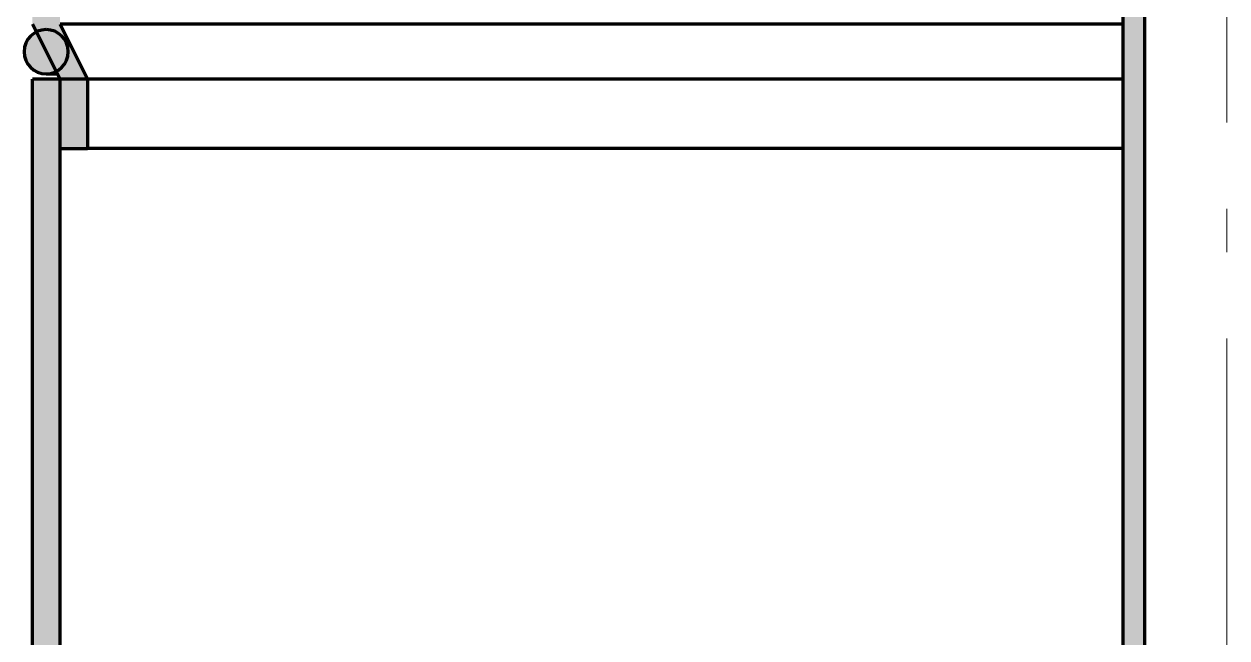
# Model space of a CAD drawing. Header units: millimetres. Extents: x 0 to 2208, y 0 to 420.
# Drawn here: x 562.16 to 590, y 239.93 to 254.14 of the extents above; entities that cross this region are included whole.
import ezdxf

# ---------------------------------------------------------------- set-up
doc = ezdxf.new("R2010")
doc.units = ezdxf.units.MM
doc.linetypes.add('IRAM-F-TRAZO-PUNTO', pattern=[20, 15, -2, 1, -2])
for name, color, linetype, lineweight in [('01-VISIBLE', 7, 'CONTINUOUS', 70), ('03-EJE', 1, 'IRAM-F-TRAZO-PUNTO', 18), ('05-RAYADO', 8, 'CONTINUOUS', 18)]:
    doc.layers.add(name, color=color, linetype=linetype, lineweight=lineweight)

msp = doc.modelspace()

# ---------------------------------------------------------------- hatches: boundary and pattern name
at = {"layer": '05-RAYADO'}
h = msp.add_hatch(color=7, dxfattribs=at)
h.dxf.hatch_style = 1
h.paths.add_polyline_path([(588.1, 142.505), (587.6, 142.505), (587.6, 274.735), (588.1, 274.735)])
h = msp.add_hatch(color=7, dxfattribs=at)
h.dxf.hatch_style = 1
h.paths.add_polyline_path([(563.63, 251.265), (562.99, 251.265), (562.99, 252.865), (562.35, 254.145), (562.35, 254.224), (562.351, 254.302), (562.353, 254.381), (562.355, 254.46), (562.358, 254.538), (562.362, 254.617), (562.366, 254.695), (562.371, 254.774), (562.377, 254.852), (562.383, 254.931), (562.39, 255.009), (562.397, 255.088), (562.405, 255.166), (562.414, 255.244), (562.424, 255.322), (562.434, 255.4), (562.445, 255.478), (562.456, 255.556), (562.468, 255.634), (562.481, 255.711), (562.494, 255.789), (562.508, 255.866), (562.523, 255.944), (562.538, 256.021), (562.554, 256.098), (562.57, 256.175), (562.587, 256.252), (562.605, 256.329), (562.623, 256.405), (562.642, 256.482), (562.662, 256.558), (562.682, 256.634), (562.702, 256.71), (562.724, 256.786), (562.745, 256.861), (562.768, 256.937), (562.791, 257.012), (562.814, 257.087), (562.839, 257.162), (562.863, 257.237), (562.889, 257.311), (562.914, 257.385), (562.941, 257.46), (562.968, 257.533), (562.995, 257.607), (563.023, 257.681), (563.052, 257.754), (563.081, 257.827), (563.111, 257.9), (563.141, 257.973), (563.172, 258.045), (563.203, 258.117), (563.234, 258.189), (563.267, 258.261), (563.299, 258.333), (563.333, 258.404), (563.366, 258.475), (563.401, 258.546), (563.435, 258.617), (563.47, 258.687), (563.506, 258.757), (563.542, 258.827), (563.579, 258.897), (563.616, 258.966), (563.653, 259.036), (563.691, 259.105), (563.73, 259.173), (563.769, 259.242), (563.808, 259.31), (563.847, 259.378), (563.888, 259.445), (563.928, 259.513), (563.969, 259.58), (564.011, 259.647), (564.052, 259.714), (564.095, 259.78), (564.137, 259.846), (564.18, 259.912), (564.224, 259.978), (564.267, 260.043), (564.312, 260.108), (564.356, 260.173), (564.401, 260.238), (564.446, 260.302), (564.492, 260.366), (564.538, 260.43), (564.585, 260.494), (564.631, 260.557), (564.679, 260.62), (564.726, 260.683), (564.774, 260.745), (564.822, 260.807), (564.871, 260.869), (564.919, 260.931), (564.969, 260.992), (565.018, 261.054), (565.068, 261.114), (565.118, 261.175), (565.169, 261.235), (565.219, 261.296), (565.27, 261.355), (565.322, 261.415), (565.374, 261.474), (565.426, 261.533), (565.478, 261.592), (565.53, 261.651), (565.583, 261.709), (565.636, 261.767), (565.69, 261.825), (565.744, 261.882), (565.798, 261.94), (565.852, 261.997), (565.906, 262.053), (565.961, 262.11), (566.016, 262.166), (566.072, 262.222), (566.127, 262.278), (566.183, 262.333), (566.239, 262.388), (566.295, 262.443), (566.352, 262.498), (566.409, 262.553), (566.466, 262.607), (566.523, 262.661), (566.581, 262.714), (566.638, 262.768), (566.696, 262.821), (566.755, 262.874), (566.813, 262.927), (566.872, 262.979), (566.931, 263.031), (566.99, 263.083), (567.049, 263.135), (567.109, 263.186), (567.169, 263.238), (567.228, 263.288), (567.289, 263.339), (567.349, 263.39), (567.41, 263.44), (567.47, 263.49), (567.531, 263.54), (567.592, 263.589), (567.654, 263.638), (567.715, 263.688), (567.777, 263.736), (567.839, 263.785), (567.901, 263.833), (567.963, 263.881), (568.026, 263.929), (568.089, 263.977), (568.151, 264.024), (568.214, 264.071), (568.277, 264.118), (568.341, 264.165), (568.404, 264.212), (568.468, 264.258), (568.532, 264.304), (568.596, 264.35), (568.66, 264.395), (568.724, 264.441), (568.789, 264.486), (568.853, 264.531), (568.918, 264.575), (568.983, 264.62), (569.048, 264.664), (569.113, 264.708), (569.179, 264.752), (569.244, 264.795), (569.31, 264.839), (569.376, 264.882), (569.442, 264.925), (569.508, 264.967), (569.574, 265.01), (569.641, 265.052), (569.707, 265.094), (569.774, 265.136), (569.841, 265.178), (569.908, 265.219), (569.975, 265.26), (570.042, 265.301), (570.109, 265.342), (570.176, 265.383), (570.244, 265.423), (570.312, 265.463), (570.38, 265.503), (570.447, 265.543), (570.515, 265.582), (570.584, 265.622), (570.652, 265.661), (570.72, 265.7), (570.789, 265.738), (570.857, 265.777), (570.926, 265.815), (570.995, 265.853), (571.064, 265.891), (571.133, 265.929), (571.202, 265.967), (571.272, 266.004), (571.341, 266.041), (571.41, 266.078), (571.48, 266.115), (571.55, 266.151), (571.619, 266.188), (571.689, 266.224), (571.759, 266.26), (571.829, 266.295), (571.9, 266.331), (571.97, 266.366), (572.04, 266.402), (572.111, 266.437), (572.181, 266.471), (572.252, 266.506), (572.323, 266.54), (572.394, 266.575), (572.465, 266.609), (572.536, 266.642), (572.607, 266.676), (572.678, 266.71), (572.749, 266.743), (572.821, 266.776), (572.892, 266.809), (572.964, 266.842), (573.036, 266.874), (573.107, 266.906), (573.179, 266.939), (573.251, 266.971), (573.323, 267.002), (573.395, 267.034), (573.467, 267.066), (573.539, 267.097), (573.612, 267.128), (573.684, 267.159), (573.756, 267.19), (573.829, 267.22), (573.902, 267.251), (573.974, 267.281), (574.047, 267.311), (574.12, 267.341), (574.193, 267.37), (574.266, 267.4), (574.339, 267.429), (574.412, 267.458), (574.485, 267.488), (574.558, 267.516), (574.631, 267.545), (574.705, 267.574), (574.778, 267.602), (574.852, 267.63), (574.925, 267.658), (574.999, 267.686), (575.072, 267.714), (575.146, 267.741), (575.22, 267.769), (575.294, 267.796), (575.367, 267.823), (575.441, 267.85), (575.515, 267.877), (575.59, 267.903), (575.664, 267.93), (575.738, 267.956), (575.812, 267.982), (575.886, 268.008), (575.961, 268.034), (576.035, 268.059), (576.11, 268.084), (576.184, 268.11), (576.259, 268.135), (576.334, 268.159), (576.408, 268.184), (576.483, 268.208), (576.558, 268.233), (576.633, 268.257), (576.708, 268.281), (576.783, 268.305), (576.858, 268.328), (576.933, 268.351), (577.008, 268.375), (577.084, 268.398), (577.159, 268.421), (577.234, 268.443), (577.31, 268.466), (577.385, 268.488), (577.461, 268.51), (577.536, 268.532), (577.612, 268.554), (577.687, 268.576), (577.763, 268.598), (577.839, 268.619), (577.915, 268.641), (577.99, 268.662), (578.066, 268.683), (578.142, 268.704), (578.218, 268.725), (578.294, 268.745), (578.37, 268.766), (578.446, 268.786), (578.522, 268.807), (578.598, 268.827), (578.674, 268.847), (578.75, 268.867), (578.826, 268.887), (578.902, 268.907), (578.978, 268.927), (579.055, 268.946), (579.131, 268.966), (579.207, 268.985), (579.283, 269.005), (579.36, 269.024), (579.436, 269.043), (579.512, 269.062), (579.589, 269.081), (579.665, 269.1), (579.742, 269.119), (579.818, 269.137), (579.895, 269.156), (579.971, 269.174), (580.048, 269.192), (580.124, 269.21), (580.201, 269.227), (580.278, 269.244), (580.355, 269.261), (580.432, 269.278), (580.509, 269.295), (580.586, 269.311), (580.663, 269.327), (580.74, 269.343), (580.817, 269.359), (580.894, 269.374), (580.971, 269.389), (581.048, 269.404), (581.126, 269.419), (581.203, 269.433), (581.281, 269.447), (581.358, 269.461), (581.436, 269.475), (581.513, 269.489), (581.591, 269.502), (581.668, 269.515), (581.746, 269.528), (581.823, 269.541), (581.901, 269.553), (581.979, 269.566), (582.057, 269.578), (582.134, 269.59), (582.212, 269.602), (582.29, 269.614), (582.368, 269.626), (582.446, 269.638), (582.523, 269.649), (582.601, 269.661), (582.679, 269.673), (582.757, 269.684), (582.835, 269.696), (582.913, 269.707), (582.99, 269.719), (583.068, 269.73), (583.146, 269.742), (583.224, 269.753), (583.302, 269.765), (583.38, 269.776), (583.457, 269.788), (583.535, 269.8), (583.613, 269.812), (583.691, 269.824), (583.769, 269.836), (583.846, 269.849), (583.924, 269.862), (584.001, 269.877), (584.078, 269.895), (584.15, 269.927), (584.226, 269.945), (584.304, 269.955), (584.382, 269.964), (584.46, 269.972), (584.539, 269.98), (584.617, 269.987), (584.696, 269.994), (584.774, 270.001), (584.852, 270.008), (584.931, 270.014), (585.009, 270.021), (585.088, 270.027), (585.166, 270.033), (585.245, 270.04), (585.323, 270.046), (585.401, 270.052), (585.48, 270.058), (585.558, 270.064), (585.637, 270.07), (585.715, 270.076), (585.794, 270.082), (585.872, 270.088), (585.951, 270.094), (586.029, 270.1), (586.108, 270.106), (586.186, 270.112), (586.265, 270.118), (586.343, 270.123), (586.422, 270.129), (586.5, 270.135), (586.5, 269.494), (586.424, 269.489), (586.348, 269.483), (586.272, 269.477), (586.196, 269.471), (586.12, 269.464), (586.044, 269.458), (585.968, 269.451), (585.892, 269.445), (585.816, 269.438), (585.74, 269.431), (585.665, 269.424), (585.589, 269.417), (585.513, 269.41), (585.437, 269.402), (585.361, 269.395), (585.285, 269.387), (585.209, 269.379), (585.134, 269.372), (585.058, 269.364), (584.982, 269.355), (584.906, 269.347), (584.831, 269.339), (584.755, 269.33), (584.679, 269.321), (584.603, 269.313), (584.528, 269.304), (584.452, 269.295), (584.376, 269.286), (584.301, 269.276), (584.225, 269.267), (584.149, 269.257), (584.074, 269.248), (583.998, 269.238), (583.923, 269.228), (583.847, 269.218), (583.772, 269.208), (583.696, 269.197), (583.621, 269.187), (583.545, 269.176), (583.47, 269.166), (583.394, 269.155), (583.319, 269.144), (583.243, 269.133), (583.168, 269.121), (583.093, 269.11), (583.017, 269.099), (582.942, 269.087), (582.867, 269.075), (582.791, 269.063), (582.716, 269.051), (582.641, 269.039), (582.566, 269.027), (582.49, 269.015), (582.415, 269.002), (582.34, 268.989), (582.265, 268.976), (582.19, 268.964), (582.115, 268.95), (582.04, 268.937), (581.965, 268.924), (581.89, 268.91), (581.815, 268.897), (581.74, 268.883), (581.665, 268.869), (581.59, 268.855), (581.515, 268.841), (581.44, 268.827), (581.365, 268.813), (581.29, 268.798), (581.216, 268.783), (581.141, 268.768), (581.066, 268.754), (580.991, 268.738), (580.917, 268.723), (580.842, 268.708), (580.767, 268.692), (580.693, 268.677), (580.618, 268.661), (580.544, 268.645), (580.469, 268.629), (580.395, 268.613), (580.32, 268.597), (580.246, 268.58), (580.172, 268.564), (580.097, 268.547), (580.023, 268.53), (579.949, 268.513), (579.874, 268.496), (579.8, 268.479), (579.726, 268.461), (579.652, 268.444), (579.578, 268.426), (579.503, 268.408), (579.429, 268.39), (579.355, 268.372), (579.281, 268.354), (579.207, 268.335), (579.133, 268.317), (579.06, 268.298), (578.986, 268.279), (578.912, 268.26), (578.838, 268.241), (578.764, 268.222), (578.691, 268.203), (578.617, 268.183), (578.543, 268.163), (578.47, 268.143), (578.396, 268.124), (578.323, 268.103), (578.249, 268.083), (578.176, 268.063), (578.102, 268.042), (578.029, 268.021), (577.956, 268.001), (577.883, 267.98), (577.809, 267.958), (577.736, 267.937), (577.663, 267.916), (577.59, 267.894), (577.517, 267.872), (577.444, 267.85), (577.371, 267.828), (577.298, 267.806), (577.225, 267.784), (577.152, 267.761), (577.079, 267.739), (577.007, 267.716), (576.934, 267.693), (576.861, 267.67), (576.789, 267.647), (576.716, 267.623), (576.644, 267.6), (576.571, 267.576), (576.499, 267.552), (576.427, 267.528), (576.354, 267.504), (576.282, 267.48), (576.21, 267.455), (576.138, 267.431), (576.066, 267.406), (575.994, 267.381), (575.922, 267.356), (575.85, 267.331), (575.778, 267.305), (575.706, 267.28), (575.634, 267.254), (575.563, 267.228), (575.491, 267.202), (575.42, 267.176), (575.348, 267.149), (575.277, 267.123), (575.205, 267.096), (575.134, 267.069), (575.063, 267.042), (574.991, 267.015), (574.92, 266.988), (574.849, 266.96), (574.778, 266.932), (574.707, 266.905), (574.636, 266.877), (574.566, 266.848), (574.495, 266.82), (574.424, 266.792), (574.354, 266.763), (574.283, 266.734), (574.212, 266.705), (574.142, 266.676), (574.072, 266.647), (574.001, 266.617), (573.931, 266.587), (573.861, 266.558), (573.791, 266.528), (573.721, 266.497), (573.651, 266.467), (573.581, 266.436), (573.512, 266.406), (573.442, 266.375), (573.372, 266.344), (573.303, 266.313), (573.233, 266.281), (573.164, 266.25), (573.095, 266.218), (573.025, 266.186), (572.956, 266.154), (572.887, 266.122), (572.818, 266.089), (572.75, 266.056), (572.681, 266.024), (572.612, 265.991), (572.543, 265.957), (572.475, 265.924), (572.406, 265.89), (572.338, 265.857), (572.27, 265.823), (572.202, 265.789), (572.134, 265.754), (572.066, 265.72), (571.998, 265.685), (571.93, 265.65), (571.862, 265.615), (571.795, 265.58), (571.727, 265.545), (571.66, 265.509), (571.593, 265.473), (571.525, 265.437), (571.458, 265.401), (571.391, 265.365), (571.324, 265.328), (571.258, 265.291), (571.191, 265.255), (571.124, 265.217), (571.058, 265.18), (570.992, 265.143), (570.925, 265.105), (570.859, 265.067), (570.793, 265.029), (570.727, 264.99), (570.662, 264.952), (570.596, 264.913), (570.531, 264.874), (570.465, 264.835), (570.4, 264.796), (570.335, 264.756), (570.27, 264.717), (570.205, 264.677), (570.14, 264.637), (570.075, 264.596), (570.011, 264.556), (569.946, 264.515), (569.882, 264.474), (569.818, 264.433), (569.754, 264.391), (569.69, 264.35), (569.626, 264.308), (569.563, 264.266), (569.499, 264.224), (569.436, 264.181), (569.373, 264.139), (569.31, 264.096), (569.247, 264.053), (569.184, 264.009), (569.122, 263.966), (569.059, 263.922), (568.997, 263.878), (568.935, 263.834), (568.873, 263.789), (568.811, 263.745), (568.75, 263.7), (568.688, 263.655), (568.627, 263.61), (568.566, 263.564), (568.505, 263.518), (568.444, 263.472), (568.383, 263.426), (568.323, 263.38), (568.263, 263.333), (568.202, 263.286), (568.143, 263.239), (568.083, 263.192), (568.023, 263.144), (567.964, 263.096), (567.905, 263.048), (567.846, 263), (567.787, 262.952), (567.728, 262.903), (567.67, 262.854), (567.612, 262.805), (567.554, 262.755), (567.496, 262.706), (567.438, 262.656), (567.381, 262.605), (567.324, 262.555), (567.267, 262.504), (567.21, 262.453), (567.154, 262.402), (567.097, 262.351), (567.041, 262.299), (566.985, 262.247), (566.93, 262.195), (566.875, 262.143), (566.819, 262.09), (566.764, 262.037), (566.71, 261.984), (566.655, 261.931), (566.601, 261.877), (566.547, 261.823), (566.494, 261.769), (566.44, 261.715), (566.387, 261.66), (566.334, 261.606), (566.282, 261.55), (566.229, 261.495), (566.177, 261.439), (566.125, 261.384), (566.074, 261.327), (566.022, 261.271), (565.971, 261.214), (565.921, 261.157), (565.87, 261.1), (565.82, 261.043), (565.77, 260.985), (565.721, 260.927), (565.671, 260.869), (565.622, 260.811), (565.574, 260.752), (565.525, 260.693), (565.477, 260.634), (565.43, 260.575), (565.382, 260.515), (565.335, 260.455), (565.289, 260.395), (565.242, 260.334), (565.196, 260.273), (565.151, 260.212), (565.105, 260.151), (565.06, 260.09), (565.016, 260.028), (564.972, 259.966), (564.928, 259.903), (564.884, 259.841), (564.841, 259.778), (564.799, 259.715), (564.756, 259.651), (564.715, 259.587), (564.673, 259.524), (564.632, 259.459), (564.591, 259.395), (564.551, 259.33), (564.511, 259.265), (564.472, 259.2), (564.433, 259.134), (564.394, 259.069), (564.356, 259.003), (564.318, 258.936), (564.281, 258.87), (564.244, 258.803), (564.207, 258.737), (564.171, 258.669), (564.136, 258.602), (564.1, 258.535), (564.065, 258.467), (564.031, 258.399), (563.997, 258.331), (563.963, 258.262), (563.93, 258.194), (563.897, 258.125), (563.865, 258.056), (563.833, 257.987), (563.801, 257.917), (563.771, 257.848), (563.74, 257.778), (563.711, 257.707), (563.682, 257.637), (563.653, 257.566), (563.626, 257.495), (563.598, 257.424), (563.572, 257.353), (563.546, 257.281), (563.521, 257.209), (563.496, 257.137), (563.473, 257.064), (563.45, 256.992), (563.427, 256.919), (563.405, 256.846), (563.384, 256.773), (563.364, 256.699), (563.344, 256.626), (563.325, 256.552), (563.306, 256.478), (563.287, 256.404), (563.269, 256.33), (563.252, 256.256), (563.234, 256.182), (563.218, 256.107), (563.201, 256.033), (563.185, 255.958), (563.169, 255.884), (563.154, 255.809), (563.138, 255.735), (563.123, 255.66), (563.109, 255.585), (563.094, 255.51), (563.08, 255.435), (563.067, 255.36), (563.054, 255.285), (563.043, 255.21), (563.033, 255.134), (563.024, 255.058), (563.017, 254.983), (563.011, 254.907), (563.006, 254.83), (563.002, 254.754), (562.998, 254.678), (562.996, 254.602), (562.994, 254.526), (562.992, 254.45), (562.991, 254.373), (562.991, 254.297), (562.99, 254.221), (562.99, 254.145), (563.63, 252.865)])
h = msp.add_hatch(color=7, dxfattribs=at)
h.dxf.hatch_style = 1
h.paths.add_polyline_path([(562.158, 253.505), (562.16, 253.545), (562.164, 253.585), (562.172, 253.624), (562.183, 253.663), (562.197, 253.701), (562.214, 253.737), (562.233, 253.772), (562.256, 253.806), (562.281, 253.837), (562.308, 253.867), (562.337, 253.894), (562.369, 253.919), (562.402, 253.941), (562.438, 253.961), (562.474, 253.978), (562.512, 253.992), (562.55, 254.003), (562.59, 254.011), (562.63, 254.015), (562.67, 254.017), (562.71, 254.015), (562.75, 254.011), (562.79, 254.003), (562.828, 253.992), (562.866, 253.978), (562.902, 253.961), (562.938, 253.941), (562.971, 253.919), (563.003, 253.894), (563.032, 253.867), (563.059, 253.837), (563.084, 253.806), (563.107, 253.772), (563.126, 253.737), (563.143, 253.701), (563.157, 253.663), (563.168, 253.624), (563.176, 253.585), (563.18, 253.545), (563.182, 253.505), (563.18, 253.465), (563.176, 253.425), (563.168, 253.385), (563.157, 253.347), (563.143, 253.309), (563.126, 253.272), (563.107, 253.237), (563.084, 253.204), (563.059, 253.172), (563.032, 253.143), (563.003, 253.116), (562.971, 253.091), (562.938, 253.068), (562.902, 253.049), (562.866, 253.032), (562.828, 253.018), (562.79, 253.007), (562.75, 252.999), (562.71, 252.994), (562.67, 252.993), (562.63, 252.994), (562.59, 252.999), (562.55, 253.007), (562.512, 253.018), (562.474, 253.032), (562.438, 253.049), (562.402, 253.068), (562.369, 253.091), (562.337, 253.116), (562.308, 253.143), (562.281, 253.172), (562.256, 253.204), (562.233, 253.237), (562.214, 253.272), (562.197, 253.309), (562.183, 253.347), (562.172, 253.385), (562.164, 253.425), (562.16, 253.465)])
h = msp.add_hatch(color=7, dxfattribs=at)
h.dxf.hatch_style = 1
h.paths.add_polyline_path([(562.99, 154.265), (562.35, 154.265), (562.35, 252.865), (562.99, 252.865)])

# ---------------------------------------------------------------- linework, layer by layer
at = {"layer": '01-VISIBLE'}
for p, q in [((587.6, 142.505), (587.6, 274.735)), ((588.1, 142.505), (588.1, 274.735)), ((562.99, 252.865), (562.35, 254.145)), ((563.63, 252.865), (562.99, 254.145)), ((562.35, 154.265), (562.35, 252.865)), ((562.99, 252.865), (562.35, 252.865)), ((562.99, 154.265), (562.99, 252.865)), ((562.99, 251.265), (562.99, 252.865)), ((563.63, 252.865), (563.63, 251.265)), ((562.99, 251.265), (563.63, 251.265))]:
    msp.add_line(p, q, dxfattribs=at)
for points in [[(587.6, 254.145), (587.538, 254.145), (587.477, 254.145), (587.415, 254.145), (587.354, 254.145), (587.292, 254.145), (587.231, 254.145), (587.169, 254.145), (587.108, 254.145), (587.046, 254.145), (586.985, 254.145), (586.923, 254.145), (586.862, 254.145), (586.8, 254.145), (586.739, 254.145), (586.677, 254.145), (586.616, 254.145), (586.554, 254.145), (586.493, 254.145), (586.431, 254.145), (586.37, 254.145), (586.308, 254.145), (586.246, 254.145), (586.185, 254.145), (586.123, 254.145), (586.062, 254.145), (586, 254.145), (585.939, 254.145), (585.877, 254.145), (585.816, 254.145), (585.754, 254.145), (585.693, 254.145), (585.631, 254.145), (585.57, 254.145), (585.508, 254.145), (585.447, 254.145), (585.385, 254.145), (585.324, 254.145), (585.262, 254.145), (585.201, 254.145), (585.139, 254.145), (585.077, 254.145), (585.016, 254.145), (584.954, 254.145), (584.893, 254.145), (584.831, 254.145), (584.77, 254.145), (584.708, 254.145), (584.647, 254.145), (584.585, 254.145), (584.524, 254.145), (584.462, 254.145), (584.401, 254.145), (584.339, 254.145), (584.278, 254.145), (584.216, 254.145), (584.155, 254.145), (584.093, 254.145), (584.032, 254.145), (583.97, 254.145), (583.909, 254.145), (583.847, 254.145), (583.785, 254.145), (583.724, 254.145), (583.662, 254.145), (583.601, 254.145), (583.539, 254.145), (583.478, 254.145), (583.416, 254.145), (583.355, 254.145), (583.293, 254.145), (583.232, 254.145), (583.17, 254.145), (583.109, 254.145), (583.047, 254.145), (582.986, 254.145), (582.924, 254.145), (582.863, 254.145), (582.801, 254.145), (582.74, 254.145), (582.678, 254.145), (582.616, 254.145), (582.555, 254.145), (582.493, 254.145), (582.432, 254.145), (582.37, 254.145), (582.309, 254.145), (582.247, 254.145), (582.186, 254.145), (582.124, 254.145), (582.063, 254.145), (582.001, 254.145), (581.94, 254.145), (581.878, 254.145), (581.817, 254.145), (581.755, 254.145), (581.694, 254.145), (581.632, 254.145), (581.571, 254.145), (581.509, 254.145), (581.447, 254.145), (581.386, 254.145), (581.324, 254.145), (581.263, 254.145), (581.201, 254.145), (581.14, 254.145), (581.078, 254.145), (581.017, 254.145), (580.955, 254.145), (580.894, 254.145), (580.832, 254.145), (580.771, 254.145), (580.709, 254.145), (580.648, 254.145), (580.586, 254.145), (580.525, 254.145), (580.463, 254.145), (580.402, 254.145), (580.34, 254.145), (580.279, 254.145), (580.217, 254.145), (580.155, 254.145), (580.094, 254.145), (580.032, 254.145), (579.971, 254.145), (579.909, 254.145), (579.848, 254.145), (579.786, 254.145), (579.725, 254.145), (579.663, 254.145), (579.602, 254.145), (579.54, 254.145), (579.479, 254.145), (579.417, 254.145), (579.356, 254.145), (579.294, 254.145), (579.233, 254.145), (579.171, 254.145), (579.11, 254.145), (579.048, 254.145), (578.986, 254.145), (578.925, 254.145), (578.863, 254.145), (578.802, 254.145), (578.74, 254.145), (578.679, 254.145), (578.617, 254.145), (578.556, 254.145), (578.494, 254.145), (578.433, 254.145), (578.371, 254.145), (578.31, 254.145), (578.248, 254.145), (578.187, 254.145), (578.125, 254.145), (578.064, 254.145), (578.002, 254.145), (577.941, 254.145), (577.879, 254.145), (577.818, 254.145), (577.756, 254.145), (577.694, 254.145), (577.633, 254.145), (577.571, 254.145), (577.51, 254.145), (577.448, 254.145), (577.387, 254.145), (577.325, 254.145), (577.264, 254.145), (577.202, 254.145), (577.141, 254.145), (577.079, 254.145), (577.018, 254.145), (576.956, 254.145), (576.895, 254.145), (576.833, 254.145), (576.772, 254.145), (576.71, 254.145), (576.649, 254.145), (576.587, 254.145), (576.525, 254.145), (576.464, 254.145), (576.402, 254.145), (576.341, 254.145), (576.279, 254.145), (576.218, 254.145), (576.156, 254.145), (576.095, 254.145), (576.033, 254.145), (575.972, 254.145), (575.91, 254.145), (575.849, 254.145), (575.787, 254.145), (575.726, 254.145), (575.664, 254.145), (575.603, 254.145), (575.541, 254.145), (575.48, 254.145), (575.418, 254.145), (575.357, 254.145), (575.295, 254.145), (575.233, 254.145), (575.172, 254.145), (575.11, 254.145), (575.049, 254.145), (574.987, 254.145), (574.926, 254.145), (574.864, 254.145), (574.803, 254.145), (574.741, 254.145), (574.68, 254.145), (574.618, 254.145), (574.557, 254.145), (574.495, 254.145), (574.434, 254.145), (574.372, 254.145), (574.311, 254.145), (574.249, 254.145), (574.188, 254.145), (574.126, 254.145), (574.064, 254.145), (574.003, 254.145), (573.941, 254.145), (573.88, 254.145), (573.818, 254.145), (573.757, 254.145), (573.695, 254.145), (573.634, 254.145), (573.572, 254.145), (573.511, 254.145), (573.449, 254.145), (573.388, 254.145), (573.326, 254.145), (573.265, 254.145), (573.203, 254.145), (573.142, 254.145), (573.08, 254.145), (573.019, 254.145), (572.957, 254.145), (572.896, 254.145), (572.834, 254.145), (572.772, 254.145), (572.711, 254.145), (572.649, 254.145), (572.588, 254.145), (572.526, 254.145), (572.465, 254.145), (572.403, 254.145), (572.342, 254.145), (572.28, 254.145), (572.219, 254.145), (572.157, 254.145), (572.096, 254.145), (572.034, 254.145), (571.973, 254.145), (571.911, 254.145), (571.85, 254.145), (571.788, 254.145), (571.727, 254.145), (571.665, 254.145), (571.603, 254.145), (571.542, 254.145), (571.48, 254.145), (571.419, 254.145), (571.357, 254.145), (571.296, 254.145), (571.234, 254.145), (571.173, 254.145), (571.111, 254.145), (571.05, 254.145), (570.988, 254.145), (570.927, 254.145), (570.865, 254.145), (570.804, 254.145), (570.742, 254.145), (570.681, 254.145), (570.619, 254.145), (570.558, 254.145), (570.496, 254.145), (570.435, 254.145), (570.373, 254.145), (570.311, 254.145), (570.25, 254.145), (570.188, 254.145), (570.127, 254.145), (570.065, 254.145), (570.004, 254.145), (569.942, 254.145), (569.881, 254.145), (569.819, 254.145), (569.758, 254.145), (569.696, 254.145), (569.635, 254.145), (569.573, 254.145), (569.512, 254.145), (569.45, 254.145), (569.389, 254.145), (569.327, 254.145), (569.266, 254.145), (569.204, 254.145), (569.143, 254.145), (569.081, 254.145), (569.019, 254.145), (568.958, 254.145), (568.896, 254.145), (568.835, 254.145), (568.773, 254.145), (568.712, 254.145), (568.65, 254.145), (568.589, 254.145), (568.527, 254.145), (568.466, 254.145), (568.404, 254.145), (568.343, 254.145), (568.281, 254.145), (568.22, 254.145), (568.158, 254.145), (568.097, 254.145), (568.035, 254.145), (567.974, 254.145), (567.912, 254.145), (567.85, 254.145), (567.789, 254.145), (567.727, 254.145), (567.666, 254.145), (567.604, 254.145), (567.543, 254.145), (567.481, 254.145), (567.42, 254.145), (567.358, 254.145), (567.297, 254.145), (567.235, 254.145), (567.174, 254.145), (567.112, 254.145), (567.051, 254.145), (566.989, 254.145), (566.928, 254.145), (566.866, 254.145), (566.805, 254.145), (566.743, 254.145), (566.682, 254.145), (566.62, 254.145), (566.558, 254.145), (566.497, 254.145), (566.435, 254.145), (566.374, 254.145), (566.312, 254.145), (566.251, 254.145), (566.189, 254.145), (566.128, 254.145), (566.066, 254.145), (566.005, 254.145), (565.943, 254.145), (565.882, 254.145), (565.82, 254.145), (565.759, 254.145), (565.697, 254.145), (565.636, 254.145), (565.574, 254.145), (565.513, 254.145), (565.451, 254.145), (565.389, 254.145), (565.328, 254.145), (565.266, 254.145), (565.205, 254.145), (565.143, 254.145), (565.082, 254.145), (565.02, 254.145), (564.959, 254.145), (564.897, 254.145), (564.836, 254.145), (564.774, 254.145), (564.713, 254.145), (564.651, 254.145), (564.59, 254.145), (564.528, 254.145), (564.467, 254.145), (564.405, 254.145), (564.344, 254.145), (564.282, 254.145), (564.221, 254.145), (564.159, 254.145), (564.097, 254.145), (564.036, 254.145), (563.974, 254.145), (563.913, 254.145), (563.851, 254.145), (563.79, 254.145), (563.728, 254.145), (563.667, 254.145), (563.605, 254.145), (563.544, 254.145), (563.482, 254.145), (563.421, 254.145), (563.359, 254.145), (563.298, 254.145), (563.236, 254.145), (563.175, 254.145), (563.113, 254.145), (563.052, 254.145), (562.99, 254.145)], [(562.67, 252.993), (562.713, 252.993), (562.755, 252.993), (562.798, 252.993), (562.841, 252.993), (562.883, 252.993), (562.926, 252.993)], [(563.63, 252.865), (563.566, 252.865), (563.502, 252.865), (563.438, 252.865), (563.374, 252.865), (563.31, 252.865), (563.246, 252.865), (563.182, 252.865), (563.118, 252.865), (563.054, 252.865), (562.99, 252.865)], [(587.6, 252.865), (587.54, 252.865), (587.48, 252.865), (587.42, 252.865), (587.36, 252.865), (587.3, 252.865), (587.24, 252.865), (587.179, 252.865), (587.119, 252.865), (587.059, 252.865), (586.999, 252.865), (586.939, 252.865), (586.879, 252.865), (586.819, 252.865), (586.759, 252.865), (586.699, 252.865), (586.639, 252.865), (586.579, 252.865), (586.519, 252.865), (586.459, 252.865), (586.398, 252.865), (586.338, 252.865), (586.278, 252.865), (586.218, 252.865), (586.158, 252.865), (586.098, 252.865), (586.038, 252.865), (585.978, 252.865), (585.918, 252.865), (585.858, 252.865), (585.798, 252.865), (585.738, 252.865), (585.678, 252.865), (585.618, 252.865), (585.557, 252.865), (585.497, 252.865), (585.437, 252.865), (585.377, 252.865), (585.317, 252.865), (585.257, 252.865), (585.197, 252.865), (585.137, 252.865), (585.077, 252.865), (585.017, 252.865), (584.957, 252.865), (584.897, 252.865), (584.837, 252.865), (584.776, 252.865), (584.716, 252.865), (584.656, 252.865), (584.596, 252.865), (584.536, 252.865), (584.476, 252.865), (584.416, 252.865), (584.356, 252.865), (584.296, 252.865), (584.236, 252.865), (584.176, 252.865), (584.116, 252.865), (584.056, 252.865), (583.995, 252.865), (583.935, 252.865), (583.875, 252.865), (583.815, 252.865), (583.755, 252.865), (583.695, 252.865), (583.635, 252.865), (583.575, 252.865), (583.515, 252.865), (583.455, 252.865), (583.395, 252.865), (583.335, 252.865), (583.275, 252.865), (583.215, 252.865), (583.154, 252.865), (583.094, 252.865), (583.034, 252.865), (582.974, 252.865), (582.914, 252.865), (582.854, 252.865), (582.794, 252.865), (582.734, 252.865), (582.674, 252.865), (582.614, 252.865), (582.554, 252.865), (582.494, 252.865), (582.434, 252.865), (582.373, 252.865), (582.313, 252.865), (582.253, 252.865), (582.193, 252.865), (582.133, 252.865), (582.073, 252.865), (582.013, 252.865), (581.953, 252.865), (581.893, 252.865), (581.833, 252.865), (581.773, 252.865), (581.713, 252.865), (581.653, 252.865), (581.592, 252.865), (581.532, 252.865), (581.472, 252.865), (581.412, 252.865), (581.352, 252.865), (581.292, 252.865), (581.232, 252.865), (581.172, 252.865), (581.112, 252.865), (581.052, 252.865), (580.992, 252.865), (580.932, 252.865), (580.872, 252.865), (580.812, 252.865), (580.751, 252.865), (580.691, 252.865), (580.631, 252.865), (580.571, 252.865), (580.511, 252.865), (580.451, 252.865), (580.391, 252.865), (580.331, 252.865), (580.271, 252.865), (580.211, 252.865), (580.151, 252.865), (580.091, 252.865), (580.031, 252.865), (579.97, 252.865), (579.91, 252.865), (579.85, 252.865), (579.79, 252.865), (579.73, 252.865), (579.67, 252.865), (579.61, 252.865), (579.55, 252.865), (579.49, 252.865), (579.43, 252.865), (579.37, 252.865), (579.31, 252.865), (579.25, 252.865), (579.189, 252.865), (579.129, 252.865), (579.069, 252.865), (579.009, 252.865), (578.949, 252.865), (578.889, 252.865), (578.829, 252.865), (578.769, 252.865), (578.709, 252.865), (578.649, 252.865), (578.589, 252.865), (578.529, 252.865), (578.469, 252.865), (578.408, 252.865), (578.348, 252.865), (578.288, 252.865), (578.228, 252.865), (578.168, 252.865), (578.108, 252.865), (578.048, 252.865), (577.988, 252.865), (577.928, 252.865), (577.868, 252.865), (577.808, 252.865), (577.748, 252.865), (577.688, 252.865), (577.628, 252.865), (577.567, 252.865), (577.507, 252.865), (577.447, 252.865), (577.387, 252.865), (577.327, 252.865), (577.267, 252.865), (577.207, 252.865), (577.147, 252.865), (577.087, 252.865), (577.027, 252.865), (576.967, 252.865), (576.907, 252.865), (576.847, 252.865), (576.786, 252.865), (576.726, 252.865), (576.666, 252.865), (576.606, 252.865), (576.546, 252.865), (576.486, 252.865), (576.426, 252.865), (576.366, 252.865), (576.306, 252.865), (576.246, 252.865), (576.186, 252.865), (576.126, 252.865), (576.066, 252.865), (576.005, 252.865), (575.945, 252.865), (575.885, 252.865), (575.825, 252.865), (575.765, 252.865), (575.705, 252.865), (575.645, 252.865), (575.585, 252.865), (575.525, 252.865), (575.465, 252.865), (575.405, 252.865), (575.345, 252.865), (575.285, 252.865), (575.225, 252.865), (575.164, 252.865), (575.104, 252.865), (575.044, 252.865), (574.984, 252.865), (574.924, 252.865), (574.864, 252.865), (574.804, 252.865), (574.744, 252.865), (574.684, 252.865), (574.624, 252.865), (574.564, 252.865), (574.504, 252.865), (574.444, 252.865), (574.383, 252.865), (574.323, 252.865), (574.263, 252.865), (574.203, 252.865), (574.143, 252.865), (574.083, 252.865), (574.023, 252.865), (573.963, 252.865), (573.903, 252.865), (573.843, 252.865), (573.783, 252.865), (573.723, 252.865), (573.663, 252.865), (573.602, 252.865), (573.542, 252.865), (573.482, 252.865), (573.422, 252.865), (573.362, 252.865), (573.302, 252.865), (573.242, 252.865), (573.182, 252.865), (573.122, 252.865), (573.062, 252.865), (573.002, 252.865), (572.942, 252.865), (572.882, 252.865), (572.822, 252.865), (572.761, 252.865), (572.701, 252.865), (572.641, 252.865), (572.581, 252.865), (572.521, 252.865), (572.461, 252.865), (572.401, 252.865), (572.341, 252.865), (572.281, 252.865), (572.221, 252.865), (572.161, 252.865), (572.101, 252.865), (572.041, 252.865), (571.98, 252.865), (571.92, 252.865), (571.86, 252.865), (571.8, 252.865), (571.74, 252.865), (571.68, 252.865), (571.62, 252.865), (571.56, 252.865), (571.5, 252.865), (571.44, 252.865), (571.38, 252.865), (571.32, 252.865), (571.26, 252.865), (571.199, 252.865), (571.139, 252.865), (571.079, 252.865), (571.019, 252.865), (570.959, 252.865), (570.899, 252.865), (570.839, 252.865), (570.779, 252.865), (570.719, 252.865), (570.659, 252.865), (570.599, 252.865), (570.539, 252.865), (570.479, 252.865), (570.418, 252.865), (570.358, 252.865), (570.298, 252.865), (570.238, 252.865), (570.178, 252.865), (570.118, 252.865), (570.058, 252.865), (569.998, 252.865), (569.938, 252.865), (569.878, 252.865), (569.818, 252.865), (569.758, 252.865), (569.698, 252.865), (569.638, 252.865), (569.577, 252.865), (569.517, 252.865), (569.457, 252.865), (569.397, 252.865), (569.337, 252.865), (569.277, 252.865), (569.217, 252.865), (569.157, 252.865), (569.097, 252.865), (569.037, 252.865), (568.977, 252.865), (568.917, 252.865), (568.857, 252.865), (568.796, 252.865), (568.736, 252.865), (568.676, 252.865), (568.616, 252.865), (568.556, 252.865), (568.496, 252.865), (568.436, 252.865), (568.376, 252.865), (568.316, 252.865), (568.256, 252.865), (568.196, 252.865), (568.136, 252.865), (568.076, 252.865), (568.015, 252.865), (567.955, 252.865), (567.895, 252.865), (567.835, 252.865), (567.775, 252.865), (567.715, 252.865), (567.655, 252.865), (567.595, 252.865), (567.535, 252.865), (567.475, 252.865), (567.415, 252.865), (567.355, 252.865), (567.295, 252.865), (567.235, 252.865), (567.174, 252.865), (567.114, 252.865), (567.054, 252.865), (566.994, 252.865), (566.934, 252.865), (566.874, 252.865), (566.814, 252.865), (566.754, 252.865), (566.694, 252.865), (566.634, 252.865), (566.574, 252.865), (566.514, 252.865), (566.454, 252.865), (566.393, 252.865), (566.333, 252.865), (566.273, 252.865), (566.213, 252.865), (566.153, 252.865), (566.093, 252.865), (566.033, 252.865), (565.973, 252.865), (565.913, 252.865), (565.853, 252.865), (565.793, 252.865), (565.733, 252.865), (565.673, 252.865), (565.612, 252.865), (565.552, 252.865), (565.492, 252.865), (565.432, 252.865), (565.372, 252.865), (565.312, 252.865), (565.252, 252.865), (565.192, 252.865), (565.132, 252.865), (565.072, 252.865), (565.012, 252.865), (564.952, 252.865), (564.892, 252.865), (564.832, 252.865), (564.771, 252.865), (564.711, 252.865), (564.651, 252.865), (564.591, 252.865), (564.531, 252.865), (564.471, 252.865), (564.411, 252.865), (564.351, 252.865), (564.291, 252.865), (564.231, 252.865), (564.171, 252.865), (564.111, 252.865), (564.051, 252.865), (563.99, 252.865), (563.93, 252.865), (563.87, 252.865), (563.81, 252.865), (563.75, 252.865), (563.69, 252.865), (563.63, 252.865)], [(587.6, 251.265), (587.54, 251.265), (587.48, 251.265), (587.42, 251.265), (587.36, 251.265), (587.3, 251.265), (587.24, 251.265), (587.179, 251.265), (587.119, 251.265), (587.059, 251.265), (586.999, 251.265), (586.939, 251.265), (586.879, 251.265), (586.819, 251.265), (586.759, 251.265), (586.699, 251.265), (586.639, 251.265), (586.579, 251.265), (586.519, 251.265), (586.459, 251.265), (586.398, 251.265), (586.338, 251.265), (586.278, 251.265), (586.218, 251.265), (586.158, 251.265), (586.098, 251.265), (586.038, 251.265), (585.978, 251.265), (585.918, 251.265), (585.858, 251.265), (585.798, 251.265), (585.738, 251.265), (585.678, 251.265), (585.618, 251.265), (585.557, 251.265), (585.497, 251.265), (585.437, 251.265), (585.377, 251.265), (585.317, 251.265), (585.257, 251.265), (585.197, 251.265), (585.137, 251.265), (585.077, 251.265), (585.017, 251.265), (584.957, 251.265), (584.897, 251.265), (584.837, 251.265), (584.776, 251.265), (584.716, 251.265), (584.656, 251.265), (584.596, 251.265), (584.536, 251.265), (584.476, 251.265), (584.416, 251.265), (584.356, 251.265), (584.296, 251.265), (584.236, 251.265), (584.176, 251.265), (584.116, 251.265), (584.056, 251.265), (583.995, 251.265), (583.935, 251.265), (583.875, 251.265), (583.815, 251.265), (583.755, 251.265), (583.695, 251.265), (583.635, 251.265), (583.575, 251.265), (583.515, 251.265), (583.455, 251.265), (583.395, 251.265), (583.335, 251.265), (583.275, 251.265), (583.215, 251.265), (583.154, 251.265), (583.094, 251.265), (583.034, 251.265), (582.974, 251.265), (582.914, 251.265), (582.854, 251.265), (582.794, 251.265), (582.734, 251.265), (582.674, 251.265), (582.614, 251.265), (582.554, 251.265), (582.494, 251.265), (582.434, 251.265), (582.373, 251.265), (582.313, 251.265), (582.253, 251.265), (582.193, 251.265), (582.133, 251.265), (582.073, 251.265), (582.013, 251.265), (581.953, 251.265), (581.893, 251.265), (581.833, 251.265), (581.773, 251.265), (581.713, 251.265), (581.653, 251.265), (581.592, 251.265), (581.532, 251.265), (581.472, 251.265), (581.412, 251.265), (581.352, 251.265), (581.292, 251.265), (581.232, 251.265), (581.172, 251.265), (581.112, 251.265), (581.052, 251.265), (580.992, 251.265), (580.932, 251.265), (580.872, 251.265), (580.812, 251.265), (580.751, 251.265), (580.691, 251.265), (580.631, 251.265), (580.571, 251.265), (580.511, 251.265), (580.451, 251.265), (580.391, 251.265), (580.331, 251.265), (580.271, 251.265), (580.211, 251.265), (580.151, 251.265), (580.091, 251.265), (580.031, 251.265), (579.97, 251.265), (579.91, 251.265), (579.85, 251.265), (579.79, 251.265), (579.73, 251.265), (579.67, 251.265), (579.61, 251.265), (579.55, 251.265), (579.49, 251.265), (579.43, 251.265), (579.37, 251.265), (579.31, 251.265), (579.25, 251.265), (579.189, 251.265), (579.129, 251.265), (579.069, 251.265), (579.009, 251.265), (578.949, 251.265), (578.889, 251.265), (578.829, 251.265), (578.769, 251.265), (578.709, 251.265), (578.649, 251.265), (578.589, 251.265), (578.529, 251.265), (578.469, 251.265), (578.408, 251.265), (578.348, 251.265), (578.288, 251.265), (578.228, 251.265), (578.168, 251.265), (578.108, 251.265), (578.048, 251.265), (577.988, 251.265), (577.928, 251.265), (577.868, 251.265), (577.808, 251.265), (577.748, 251.265), (577.688, 251.265), (577.628, 251.265), (577.567, 251.265), (577.507, 251.265), (577.447, 251.265), (577.387, 251.265), (577.327, 251.265), (577.267, 251.265), (577.207, 251.265), (577.147, 251.265), (577.087, 251.265), (577.027, 251.265), (576.967, 251.265), (576.907, 251.265), (576.847, 251.265), (576.786, 251.265), (576.726, 251.265), (576.666, 251.265), (576.606, 251.265), (576.546, 251.265), (576.486, 251.265), (576.426, 251.265), (576.366, 251.265), (576.306, 251.265), (576.246, 251.265), (576.186, 251.265), (576.126, 251.265), (576.066, 251.265), (576.005, 251.265), (575.945, 251.265), (575.885, 251.265), (575.825, 251.265), (575.765, 251.265), (575.705, 251.265), (575.645, 251.265), (575.585, 251.265), (575.525, 251.265), (575.465, 251.265), (575.405, 251.265), (575.345, 251.265), (575.285, 251.265), (575.225, 251.265), (575.164, 251.265), (575.104, 251.265), (575.044, 251.265), (574.984, 251.265), (574.924, 251.265), (574.864, 251.265), (574.804, 251.265), (574.744, 251.265), (574.684, 251.265), (574.624, 251.265), (574.564, 251.265), (574.504, 251.265), (574.444, 251.265), (574.383, 251.265), (574.323, 251.265), (574.263, 251.265), (574.203, 251.265), (574.143, 251.265), (574.083, 251.265), (574.023, 251.265), (573.963, 251.265), (573.903, 251.265), (573.843, 251.265), (573.783, 251.265), (573.723, 251.265), (573.663, 251.265), (573.602, 251.265), (573.542, 251.265), (573.482, 251.265), (573.422, 251.265), (573.362, 251.265), (573.302, 251.265), (573.242, 251.265), (573.182, 251.265), (573.122, 251.265), (573.062, 251.265), (573.002, 251.265), (572.942, 251.265), (572.882, 251.265), (572.822, 251.265), (572.761, 251.265), (572.701, 251.265), (572.641, 251.265), (572.581, 251.265), (572.521, 251.265), (572.461, 251.265), (572.401, 251.265), (572.341, 251.265), (572.281, 251.265), (572.221, 251.265), (572.161, 251.265), (572.101, 251.265), (572.041, 251.265), (571.98, 251.265), (571.92, 251.265), (571.86, 251.265), (571.8, 251.265), (571.74, 251.265), (571.68, 251.265), (571.62, 251.265), (571.56, 251.265), (571.5, 251.265), (571.44, 251.265), (571.38, 251.265), (571.32, 251.265), (571.26, 251.265), (571.199, 251.265), (571.139, 251.265), (571.079, 251.265), (571.019, 251.265), (570.959, 251.265), (570.899, 251.265), (570.839, 251.265), (570.779, 251.265), (570.719, 251.265), (570.659, 251.265), (570.599, 251.265), (570.539, 251.265), (570.479, 251.265), (570.418, 251.265), (570.358, 251.265), (570.298, 251.265), (570.238, 251.265), (570.178, 251.265), (570.118, 251.265), (570.058, 251.265), (569.998, 251.265), (569.938, 251.265), (569.878, 251.265), (569.818, 251.265), (569.758, 251.265), (569.698, 251.265), (569.638, 251.265), (569.577, 251.265), (569.517, 251.265), (569.457, 251.265), (569.397, 251.265), (569.337, 251.265), (569.277, 251.265), (569.217, 251.265), (569.157, 251.265), (569.097, 251.265), (569.037, 251.265), (568.977, 251.265), (568.917, 251.265), (568.857, 251.265), (568.796, 251.265), (568.736, 251.265), (568.676, 251.265), (568.616, 251.265), (568.556, 251.265), (568.496, 251.265), (568.436, 251.265), (568.376, 251.265), (568.316, 251.265), (568.256, 251.265), (568.196, 251.265), (568.136, 251.265), (568.076, 251.265), (568.015, 251.265), (567.955, 251.265), (567.895, 251.265), (567.835, 251.265), (567.775, 251.265), (567.715, 251.265), (567.655, 251.265), (567.595, 251.265), (567.535, 251.265), (567.475, 251.265), (567.415, 251.265), (567.355, 251.265), (567.295, 251.265), (567.235, 251.265), (567.174, 251.265), (567.114, 251.265), (567.054, 251.265), (566.994, 251.265), (566.934, 251.265), (566.874, 251.265), (566.814, 251.265), (566.754, 251.265), (566.694, 251.265), (566.634, 251.265), (566.574, 251.265), (566.514, 251.265), (566.454, 251.265), (566.393, 251.265), (566.333, 251.265), (566.273, 251.265), (566.213, 251.265), (566.153, 251.265), (566.093, 251.265), (566.033, 251.265), (565.973, 251.265), (565.913, 251.265), (565.853, 251.265), (565.793, 251.265), (565.733, 251.265), (565.673, 251.265), (565.612, 251.265), (565.552, 251.265), (565.492, 251.265), (565.432, 251.265), (565.372, 251.265), (565.312, 251.265), (565.252, 251.265), (565.192, 251.265), (565.132, 251.265), (565.072, 251.265), (565.012, 251.265), (564.952, 251.265), (564.892, 251.265), (564.832, 251.265), (564.771, 251.265), (564.711, 251.265), (564.651, 251.265), (564.591, 251.265), (564.531, 251.265), (564.471, 251.265), (564.411, 251.265), (564.351, 251.265), (564.291, 251.265), (564.231, 251.265), (564.171, 251.265), (564.111, 251.265), (564.051, 251.265), (563.99, 251.265), (563.93, 251.265), (563.87, 251.265), (563.81, 251.265), (563.75, 251.265), (563.69, 251.265), (563.63, 251.265)]]:
    msp.add_lwpolyline(points, dxfattribs=at)
for start, end in [(90, 180), (-90, 90), (180, -90)]:
    msp.add_arc((562.67, 253.505), 0.512, start, end, dxfattribs=at)
at = {"layer": '03-EJE'}
msp.add_line((590, 131.865), (590, 282.135), dxfattribs=at)

doc.saveas('drawing.dxf')
